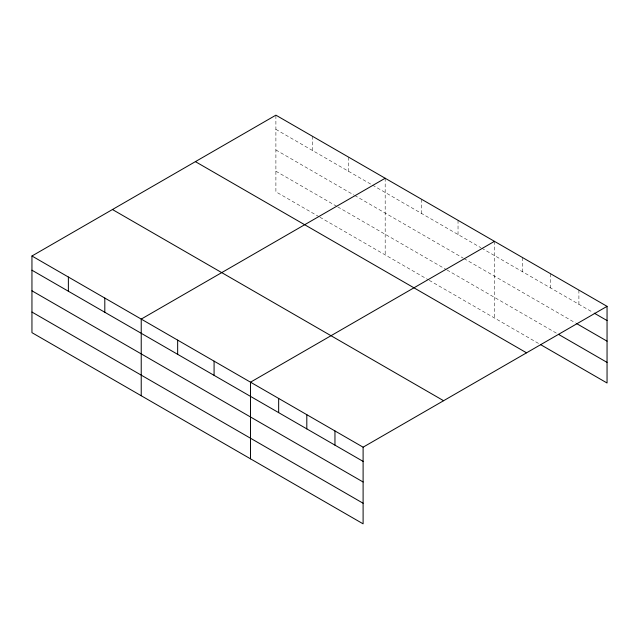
<?xml version="1.0" encoding="UTF-8"?>
<svg xmlns="http://www.w3.org/2000/svg" width="639" height="639" viewBox="0 0 639 639"><rect width="100%" height="100%" fill="white"/><g stroke="black" fill="none" stroke-linecap="round" stroke-linejoin="round"><path stroke-width="0.48" stroke-dasharray="3.19 2.4" d="M319.101 216.749L275.896 191.812L275.896 115.164M275.896 129.366L371.626 184.631M372.473 185.118L480.903 247.724M481.75 248.212L592.553 312.175M275.896 149.973L353.838 194.967M354.685 195.454L463.115 258.06M463.962 258.547L575.491 322.935M275.896 171.204L336.889 206.413M337.743 206.908L446.174 269.506M447.02 269.993L556.729 333.334M319.947 217.244L428.386 279.842M429.232 280.337L538.813 343.598M578.902 290.098L578.902 304.3M550.754 273.843L550.754 288.045M522.606 257.597L522.606 271.799M494.458 241.342L494.458 317.99M458.035 220.311L458.035 234.513M421.604 199.28L421.604 213.482M385.181 178.249L385.181 254.897M348.75 157.218L348.75 171.428M312.327 136.187L312.327 150.397"/><path stroke-width="0.96" d="M363.104 481.998L363.104 447.188L31.95 255.999L31.95 332.655L363.104 523.836L363.104 481.998L31.95 290.809M540.522 344.589L607.05 383.001L607.05 306.345L275.896 115.164L31.95 255.999M385.181 178.249L141.227 319.093L141.227 395.741M494.458 241.342L250.512 382.186L250.512 458.834M363.104 447.188L607.05 306.345M594.254 313.166L607.05 320.554M576.346 323.43L607.05 341.154M558.43 334.317L607.05 362.393M195.398 161.635L526.544 352.824M112.456 209.528L443.602 400.717M31.95 270.209L363.104 461.39M31.95 312.048L363.104 503.236M334.956 430.942L334.956 445.143M306.808 414.687L306.808 428.889M278.66 398.44L278.66 412.642M214.081 361.155L214.081 375.357M177.658 340.124L177.658 354.325M104.804 298.062L104.804 312.263M68.373 277.03L68.373 291.232"/></g></svg>
